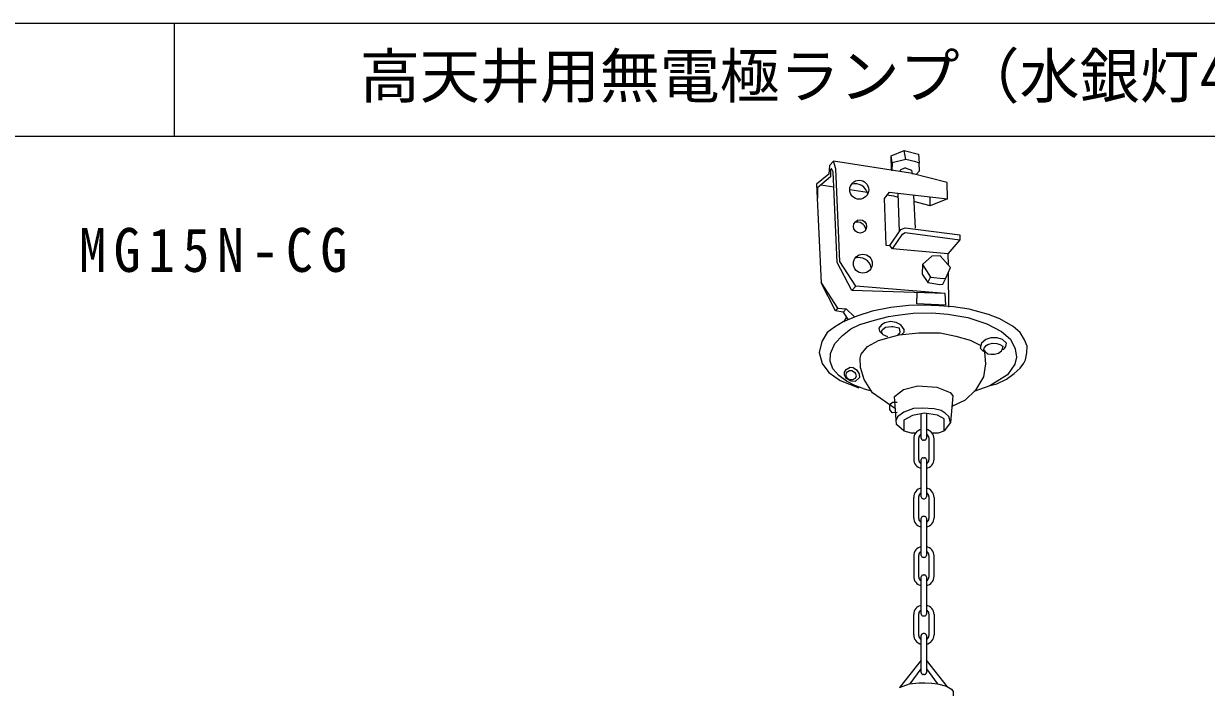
# Model space of a CAD drawing. Units: millimetres, scale not verified. Extents: x -1348 to 1152, y -2025 to -250.
# Drawn here: x 539.4 to 933.8, y -914.9 to -693.5 of the extents above; entities that cross this region are included whole.
import ezdxf
from ezdxf.enums import TextEntityAlignment as Align

# ---------------------------------------------------------------- set-up
doc = ezdxf.new("R2010")
doc.units = ezdxf.units.MM
doc.header["$LTSCALE"] = 5
doc.layers.add('0-0_絵', color=7, linetype='Continuous', lineweight=20)
doc.layers.add('0-2_枠', color=7, linetype='Continuous', lineweight=20)
doc.layers.add('0-1_文字', color=7, linetype='Continuous')
doc.styles.add('ＭＳ ゴシック', font='')
doc.styles.get('ＭＳ ゴシック').set_extended_font_data('MS Gothic')

msp = doc.modelspace()

# ---------------------------------------------------------------- linework, layer by layer
at = {"layer": '0-0_絵'}
for p, q in [((833.537, -738.803), (833.036, -735.728)), ((829.006, -739.905), (828.883, -742.599)), ((805.254, -747.24), (809.503, -747.904)), ((814.85, -748.74), (820.669, -749.649)), ((831.409, -762.8), (831.023, -750.029)), ((836.104, -750.806), (836.667, -761.727)), ((841.7, -754.217), (836.206, -752.781)), ((816.886, -780.988), (811.536, -772.776)), ((847.607, -770.204), (847.648, -773.871)), ((847.679, -776.565), (847.809, -788.055)), ((846.698, -783.522), (815.589, -782.513)), ((813.702, -788.611), (816.435, -791.325)), ((812.705, -789.66), (814.291, -792.241)), ((813.763, -791.382), (812.737, -792.905)), ((819.296, -815.15), (821.973, -815.998)), ((838.72, -831.785), (838.72, -823.562)), ((840.39, -823.476), (840.39, -831.785)), ((830.785, -824.712), (830.889, -824.573)), ((848.453, -826.539), (847.92, -824.547)), ((836.165, -831.944), (836.165, -838.745)), ((837.835, -839.004), (837.835, -831.685)), ((841.276, -831.685), (841.276, -839.004)), ((842.946, -838.745), (842.946, -831.944)), ((839.765, -832.41), (839.345, -832.41)), ((838.72, -851.332), (838.72, -838.904)), ((839.345, -838.279), (839.765, -838.279)), ((840.39, -838.904), (840.39, -851.332)), ((836.165, -858.291), (836.165, -851.491)), ((837.835, -858.55), (837.835, -851.231)), ((841.276, -851.231), (841.276, -858.55)), ((842.946, -851.491), (842.946, -858.291)), ((839.345, -851.957), (839.765, -851.957)), ((838.72, -870.878), (838.72, -858.45)), ((839.765, -857.825), (839.345, -857.825)), ((840.39, -858.45), (840.39, -870.878)), ((836.165, -871.037), (836.165, -877.838)), ((837.835, -878.097), (837.835, -870.778)), ((839.765, -871.503), (839.345, -871.503)), ((841.276, -870.778), (841.276, -878.097)), ((842.946, -877.838), (842.946, -871.037)), ((838.72, -890.425), (838.72, -877.997)), ((839.345, -877.372), (839.765, -877.372)), ((840.39, -877.997), (840.39, -890.425)), ((836.165, -897.384), (836.165, -890.584)), ((837.835, -897.643), (837.835, -890.325)), ((839.345, -891.05), (839.765, -891.05)), ((841.276, -890.325), (841.276, -897.643)), ((842.946, -890.584), (842.946, -897.384)), ((838.72, -909.971), (838.72, -897.543)), ((839.765, -896.918), (839.345, -896.918)), ((840.39, -897.543), (840.39, -909.971)), ((838.72, -905.766), (831.569, -914.846)), ((847.395, -914.66), (840.39, -905.766)), ((835.052, -913.698), (838.72, -908.718)), ((839.765, -910.596), (839.345, -910.596)), ((840.39, -908.718), (844.014, -913.638))]:
    msp.add_line(p, q, dxfattribs=at)
for points in [[(828.734, -742.22), (828.656, -737.527), (833.036, -735.728), (837.808, -737.058), (837.969, -740.017), (836.843, -739.538), (833.537, -738.803), (829.006, -739.905), (828.656, -737.527)], [(847.337, -746.502), (835.154, -743.316), (809.403, -739.292), (808.123, -740.785), (807.91, -743.664), (803.766, -747.008), (805.311, -779.968), (810.77, -788.414), (810.152, -789.238), (805.311, -779.968)], [(811.536, -772.776), (810.256, -741.851), (809.403, -739.292)], [(836.983, -743.82), (838.11, -742.552), (837.969, -740.017)], [(810.63, -773.13), (809.278, -742.877), (808.763, -741.745), (808.443, -742.065), (808.443, -744.517), (804.071, -748.25), (804.071, -751.723)], [(833.333, -741.546), (831.612, -742.311), (831.597, -742.739)], [(833.333, -741.546), (835.437, -742.311), (835.628, -743.65)], [(827.987, -749.627), (847.399, -751.911), (847.337, -746.502)], [(827.987, -749.627), (826.282, -751.804), (826.85, -767.331), (828.271, -767.425), (831.868, -762.124), (833.383, -761.556), (851.56, -763.922), (851.56, -765.532), (847.607, -770.204), (829.123, -768.561), (828.271, -767.425)], [(831.066, -751.436), (829.517, -751.031), (827.174, -750.665)], [(847.399, -751.911), (841.7, -754.217), (841.7, -751.24)], [(829.123, -768.561), (832.436, -763.638), (833.383, -763.165), (851.56, -765.532)], [(846.866, -787.347), (846.698, -783.522), (816.886, -780.988), (815.589, -782.513), (810.63, -773.13)], [(839.081, -773.813), (838.989, -777.009), (840.907, -779.84), (841.729, -778.014)], [(840.907, -779.84), (844.924, -780.479), (845.837, -780.388), (846.842, -778.379)], [(846.866, -787.347), (837.272, -786.954), (837.351, -783.258)], [(839.426, -787.401), (834.549, -787.48), (828.553, -788.2), (822.317, -789.399), (817.201, -790.998), (812.648, -792.943), (809.734, -794.747), (807.305, -796.482), (805.501, -799.535), (804.599, -803.212), (805.709, -806.82), (807.93, -809.804), (811.607, -812.475), (817.921, -814.938)], [(810.77, -788.414), (813.702, -788.611), (812.705, -789.66), (810.152, -789.238)], [(861.728, -814.149), (863.89, -813.623), (867.168, -812.024), (869.646, -810.186), (871.645, -808.347), (872.844, -806.748), (873.484, -805.629), (873.884, -803.23), (873.964, -801.072), (873.084, -798.913), (871.725, -796.515), (869.327, -794.516), (864.929, -791.958), (861.092, -790.439), (854.616, -788.76), (849.42, -787.88), (844.543, -787.56), (839.426, -787.401)], [(819.296, -815.15), (816.585, -814.182), (813.723, -812.697), (811.2, -810.815), (809.263, -808.652), (808.302, -806.035), (808.419, -803.476), (809.913, -800.206), (812.431, -797.509), (815.192, -795.273), (818.25, -793.793), (823.057, -792.343), (827.778, -791.163), (831.537, -790.587), (836.012, -790.085), (842.176, -789.948), (847.61, -790.359), (854.185, -791.546), (860.578, -793.555), (865.464, -796.158), (868.484, -798.71), (870.052, -801.975), (870.443, -804.718), (869.921, -807.069), (867.439, -810.596), (861.562, -814.253), (856.206, -816.212)], [(830.079, -821.928), (822.388, -816.673), (819.613, -812.162), (818.433, -808.124), (818.277, -805.111), (818.681, -803.682), (820.793, -801.135), (824.396, -799.147), (827.949, -798.205), (831.296, -797.318), (837.87, -796.558), (845.042, -796.612), (850.259, -797.699), (855.04, -799.057), (858.611, -800.889)], [(825.392, -793.993), (824.579, -795), (824.774, -796.072), (825.912, -797.177), (827.439, -797.827)], [(832.248, -797.21), (832.963, -796.397), (833.028, -795.52), (831.858, -793.928), (830.363, -793.18), (828.446, -792.791), (826.562, -793.245), (825.392, -793.993)], [(825.805, -796.993), (825.479, -796.328), (825.739, -795.443), (826.78, -794.766), (828.783, -794.549), (829.246, -794.509), (831.285, -794.929), (831.571, -796.38), (831.486, -796.836), (830.939, -797.301)], [(858.786, -800.094), (858.388, -801.744), (859.185, -802.655), (860.024, -802.915)], [(860.095, -802.94), (859.583, -802.143), (859.64, -801.744), (859.981, -801.232), (860.38, -800.834), (860.892, -800.492), (862.315, -800.094), (863.851, -800.151), (864.933, -800.492), (865.843, -801.005), (865.729, -802.086), (866.128, -802.143), (866.469, -801.858), (866.867, -801.118), (867.095, -800.094), (865.786, -798.785), (863.965, -798.33), (861.859, -798.273), (860.209, -798.785), (858.786, -800.094)], [(859.653, -802.8), (859.808, -803.083), (860.14, -806.94), (859.475, -811.329), (856.82, -815.745)], [(860.095, -802.94), (860.892, -803.566), (861.859, -803.679), (863.111, -803.736), (864.477, -803.395), (865.445, -802.655), (865.729, -802.2), (865.729, -802.086)], [(856.82, -815.745), (853.314, -819.092), (848.916, -821.154)], [(830.656, -823.15), (829.016, -823.277), (828.258, -822.141), (828.258, -820.5), (829.142, -819.743), (830.656, -819.743)], [(847.92, -824.547), (846.662, -823.363), (845.33, -822.475), (843.036, -821.957), (839.114, -821.735), (836.154, -821.809), (832.898, -823.067), (830.826, -824.621), (830.325, -825.724)], [(832.864, -829.252), (835.336, -829.92), (836.802, -829.92)], [(842.311, -829.92), (844.49, -829.92), (846.383, -829.252)], [(831.387, -914.91), (834.747, -913.733), (837.858, -913.38), (839.902, -913.346), (842.213, -913.451), (844.137, -913.651), (847.106, -914.495), (848.829, -915.477), (849.318, -916.264), (849.318, -922.582)]]:
    msp.add_lwpolyline(points, dxfattribs=at)
for points in [[(848.486, -774.818), (845.016, -770.892), (842.185, -770.983), (839.081, -773.813), (841.729, -778.014), (846.111, -778.47), (846.842, -778.379)], [(817.063, -808.917), (818.043, -810.311), (818.065, -811.553), (816.643, -812.821), (815.377, -812.784), (813.664, -811.853), (813.105, -810.773), (813.119, -809.679), (813.62, -808.873), (815.036, -808.11), (815.973, -808.154)], [(816.804, -810.02), (815.562, -809.261), (814.733, -809.261), (813.704, -809.958), (813.535, -810.636), (813.535, -811.144), (814.156, -811.878), (814.733, -812.229), (815.838, -812.229), (816.804, -811.746), (817.081, -810.987)], [(849.222, -817.6), (848.453, -826.539), (846.383, -829.252), (846.383, -825.267), (844.115, -824.07), (839.728, -823.37), (835.723, -824.133), (832.864, -825.776), (832.864, -829.252), (830.44, -827.226), (829.721, -817.875), (832.773, -815.505), (837.578, -814.273), (843.861, -814.765), (848.378, -816.555)]]:
    msp.add_lwpolyline(points, close=True, dxfattribs=at)
for centre, radius in [((818.008, -748.865), 3.161), ((818.278, -761.094), 2.212), ((819.218, -773.526), 3.161)]:
    msp.add_circle(centre, radius, dxfattribs=at)
for centre, radius, start, end in [((816.704, -751.058), 4.207, 10.74783, 107.78117), ((817.365, -762.629), 2.945, 10.74783, 107.78117), ((817.915, -775.719), 4.207, 10.74783, 107.78117), ((839.29, -831.944), 3.125, 100.49696, 180), ((839.085, -831.685), 1.25, 106.9435, 180), ((839.345, -831.785), 0.625, 180, 270), ((839.765, -831.785), 0.625, 270, 0), ((839.821, -831.944), 3.125, 0, 79.50302), ((840.026, -831.685), 1.25, 0, 73.05649), ((839.29, -838.745), 3.125, 180, 259.50302), ((839.085, -839.004), 1.25, 180, 253.05649), ((839.345, -838.904), 0.625, 90, 180), ((839.765, -838.904), 0.625, 0, 90), ((839.821, -838.745), 3.125, 280.49696, 359.99998), ((840.026, -839.004), 1.25, 286.9435, 0), ((839.29, -851.491), 3.125, 100.49696, 180), ((839.085, -851.231), 1.25, 106.9435, 180), ((839.345, -851.332), 0.625, 180, 270), ((839.765, -851.332), 0.625, 270, 0), ((839.821, -851.491), 3.125, 0, 79.50302), ((840.026, -851.231), 1.25, 0, 73.05649), ((839.29, -858.291), 3.125, 180, 259.50302), ((839.085, -858.55), 1.25, 180, 253.05649), ((839.345, -858.45), 0.625, 90, 180), ((839.765, -858.45), 0.625, 0, 90), ((839.821, -858.291), 3.125, 280.49696, 359.99998), ((840.026, -858.55), 1.25, 286.9435, 0), ((839.29, -871.037), 3.125, 100.49696, 180), ((839.085, -870.778), 1.25, 106.9435, 180), ((839.345, -870.878), 0.625, 180, 270), ((839.765, -870.878), 0.625, 270, 0), ((839.821, -871.037), 3.125, 0, 79.50302), ((840.026, -870.778), 1.25, 0, 73.05649), ((839.29, -877.838), 3.125, 180, 259.50302), ((839.085, -878.097), 1.25, 180, 253.05649), ((839.345, -877.997), 0.625, 90, 180), ((839.765, -877.997), 0.625, 0, 90), ((839.821, -877.838), 3.125, 280.49696, 359.99998), ((840.026, -878.097), 1.25, 286.9435, 0), ((839.29, -890.584), 3.125, 100.49696, 180), ((839.085, -890.325), 1.25, 106.9435, 180), ((839.345, -890.425), 0.625, 180, 270), ((839.765, -890.425), 0.625, 270, 0), ((839.821, -890.584), 3.125, 0, 79.50302), ((840.026, -890.325), 1.25, 0, 73.05649), ((839.29, -897.384), 3.125, 180, 259.50302), ((839.085, -897.643), 1.25, 180, 253.05649), ((839.345, -897.543), 0.625, 90, 180), ((839.765, -897.543), 0.625, 0, 90), ((839.821, -897.384), 3.125, 280.49696, 359.99998), ((840.026, -897.643), 1.25, 286.9435, 0), ((839.345, -909.971), 0.625, 180, 270), ((839.765, -909.971), 0.625, 270, 0)]:
    msp.add_arc(centre, radius, start, end, dxfattribs=at)
at = {"layer": '0-2_枠'}
for p, q in [((1152.055, -693.462), (-1347.945, -693.462)), ((589.555, -693.462), (589.555, -730.962)), ((-1347.945, -730.962), (1152.055, -730.962))]:
    msp.add_line(p, q, dxfattribs=at)

# ---------------------------------------------------------------- texts
at = {"layer": '0-1_文字', "style": 'ＭＳ ゴシック'}
msp.add_text('高天井用無電極ランプ（水銀灯400W相当）', height=14.66, dxfattribs=at).set_placement((651.513, -722.642), align=Align.BOTTOM_LEFT)
at = {"layer": '0-1_文字', "insert": (557.915, -776.521), "char_height": 14.66, "attachment_point": 7, "style": 'ＭＳ ゴシック'}
msp.add_mtext('\\T1.28;\\W0.9;MG15N-CG', dxfattribs=at)

doc.saveas('drawing.dxf')
